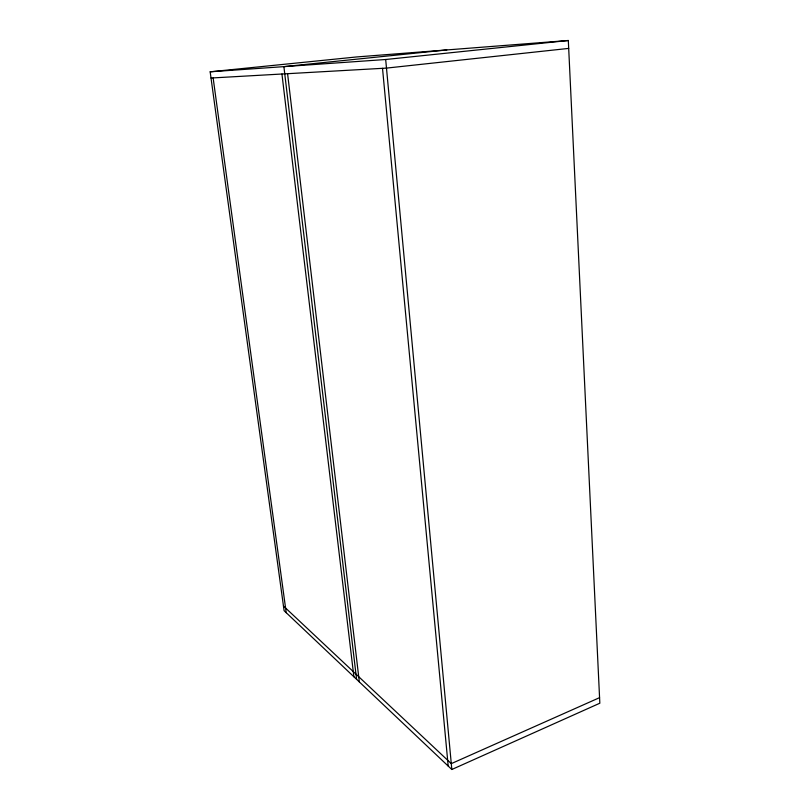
<?xml version="1.0" encoding="UTF-8"?>
<svg xmlns="http://www.w3.org/2000/svg" width="810" height="810" viewBox="0 0 810 810"><rect width="100%" height="100%" fill="white"/><g stroke="black" fill="none" stroke-linecap="round" stroke-linejoin="round"><path stroke-width="1.21" d="M451.828 769.5L599.835 703.212L568.316 40.5L356.673 56.943L210.165 71.806L284.097 610.689L451.828 769.5L385.681 59.505L210.165 71.806M599.562 697.663L451.281 763.638L283.459 606.022M568.691 48.408L386.481 68.101L211.025 78.023M385.681 59.505L568.316 40.5M446.796 49.936L283.895 66.633L356.592 679.337M213.131 77.902L286.214 612.704M281.941 74.014L353.889 676.775M287.591 73.69L359.326 681.929M382.512 68.323L448.203 766.068"/></g></svg>
